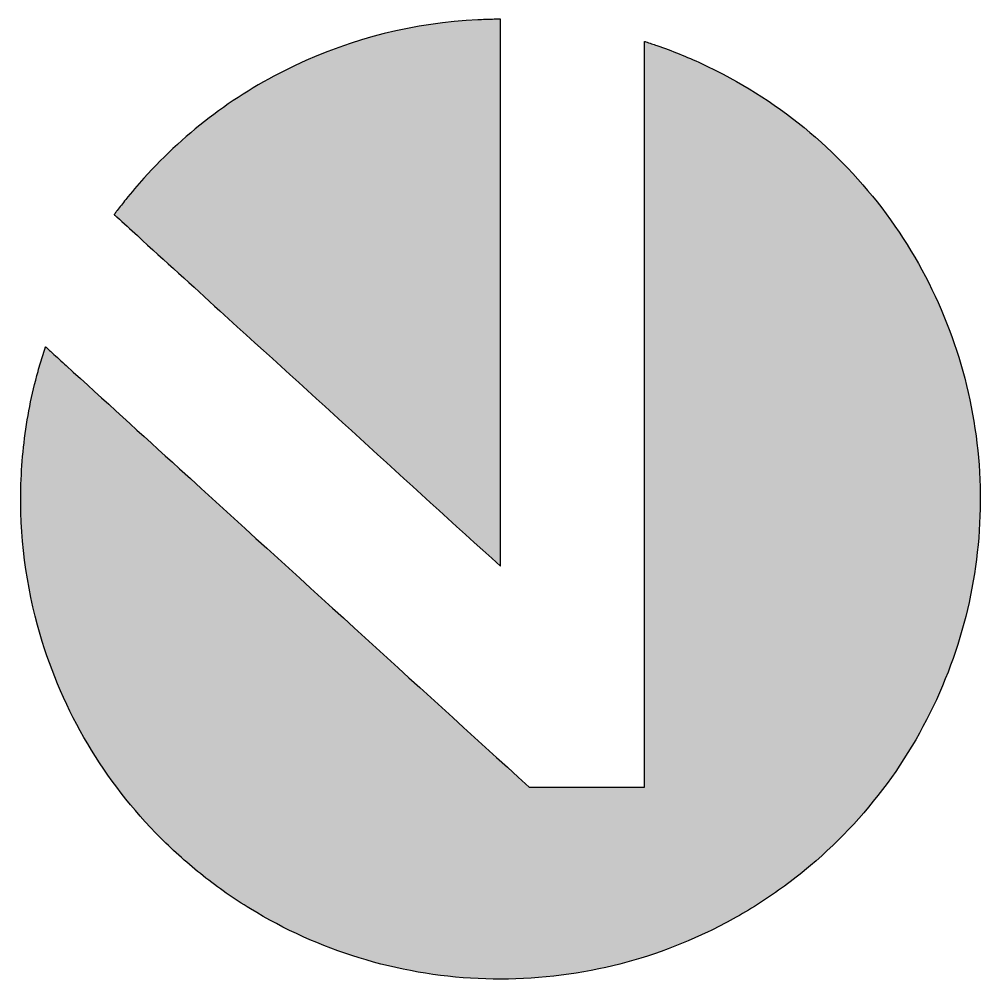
# Model space of a CAD drawing. Header units: millimetres. Extents: x 1841 to 1977, y -2528 to -2309.
# Drawn here: x 1916.72 to 1931.23, y -2495.96 to -2481.45 of the extents above; entities that cross this region are included whole.
import ezdxf

# ---------------------------------------------------------------- set-up
doc = ezdxf.new("R2010")
doc.units = ezdxf.units.MM
doc.layers.add('LASER$cut', color=1, linetype='Continuous', lineweight=0, true_color=0xff0000)
doc.layers.add('LASER$engrave', color=7, linetype='Continuous')

# ---------------------------------------------------------------- blocks, each defined once
blk = doc.blocks.new('Block 01')
at = {"layer": 'LASER$engrave'}
for points in [[(14.469, 38.786), (10.252, 42.624), (9.014, 43.751), (8.705, 44.032), (8.685, 44.05), (8.675, 44.059), (8.671, 44.063), (8.669, 44.064), (8.668, 44.065), (8.667, 44.067), (8.667, 44.067), (8.667, 44.067), (8.667, 44.067), (8.667, 44.067), (8.667, 44.067), (8.667, 44.067), (8.666, 44.067), (8.666, 44.067), (8.666, 44.067), (8.666, 44.067), (8.666, 44.067), (8.666, 44.067), (8.666, 44.067), (8.666, 44.067), (8.666, 44.067), (8.666, 44.067), (8.666, 44.067), (8.666, 44.067), (8.666, 44.067), (8.666, 44.067), (8.666, 44.067), (8.666, 44.067), (8.666, 44.067), (8.666, 44.067), (8.666, 44.067), (8.666, 44.067), (8.666, 44.067), (8.666, 44.067), (8.666, 44.067), (8.666, 44.067), (8.666, 44.067), (8.666, 44.067), (8.666, 44.067), (8.666, 44.067), (8.666, 44.067), (8.666, 44.067), (8.666, 44.067), (8.666, 44.067), (8.666, 44.067), (8.666, 44.067), (8.666, 44.067), (8.666, 44.067), (8.666, 44.067), (8.666, 44.067), (8.666, 44.067), (8.666, 44.067), (8.666, 44.067), (8.666, 44.067), (8.666, 44.067), (8.666, 44.067), (8.666, 44.067), (8.666, 44.067), (8.666, 44.067), (8.666, 44.067), (8.666, 44.067), (8.666, 44.067), (8.666, 44.067), (8.666, 44.067), (8.666, 44.067), (8.666, 44.067), (8.666, 44.067), (8.666, 44.067), (8.666, 44.067), (8.666, 44.067), (8.666, 44.067), (8.667, 44.068), (8.667, 44.069), (8.668, 44.07), (8.672, 44.075), (8.68, 44.086), (8.711, 44.127), (8.839, 44.292), (8.973, 44.455), (9.112, 44.614), (9.233, 44.745), (9.357, 44.874), (9.484, 44.998), (9.615, 45.12), (9.748, 45.238), (9.884, 45.353), (10.022, 45.465), (10.164, 45.573), (10.307, 45.677), (10.454, 45.778), (10.603, 45.875), (10.754, 45.969), (10.908, 46.059), (11.064, 46.145), (11.223, 46.228), (11.383, 46.306), (11.546, 46.381), (11.71, 46.451), (11.875, 46.517), (12.042, 46.579), (12.21, 46.637), (12.38, 46.691), (12.551, 46.74), (12.723, 46.785), (12.896, 46.826), (13.07, 46.863), (13.245, 46.895), (13.421, 46.923), (13.598, 46.947), (13.775, 46.967), (13.953, 46.982), (14.131, 46.992), (14.348, 46.999), (14.456, 47), (14.469, 47), (14.469, 47), (14.469, 47), (14.469, 47), (14.469, 47), (14.469, 47), (14.469, 47), (14.469, 47), (14.469, 47), (14.469, 47), (14.469, 47), (14.469, 47), (14.469, 47), (14.469, 47), (14.469, 47), (14.469, 47), (14.469, 47), (14.469, 47), (14.469, 47), (14.469, 47), (14.469, 47), (14.469, 47), (14.469, 47), (14.469, 47), (14.469, 47), (14.469, 47), (14.469, 47), (14.469, 47), (14.469, 47), (14.469, 47), (14.469, 47), (14.469, 47), (14.469, 47), (14.469, 47), (14.469, 47), (14.469, 47), (14.469, 47), (14.469, 47), (14.469, 47), (14.469, 47), (14.469, 47), (14.469, 47), (14.469, 47), (14.469, 47), (14.469, 47), (14.469, 47), (14.469, 47), (14.469, 47), (14.469, 47), (14.469, 47), (14.469, 47), (14.469, 47), (14.469, 47), (14.469, 47), (14.469, 47), (14.469, 47), (14.469, 47), (14.469, 47), (14.469, 47), (14.469, 47), (14.469, 47), (14.469, 47), (14.469, 47), (14.469, 47), (14.469, 47), (14.469, 47), (14.469, 47), (14.469, 47), (14.469, 47), (14.469, 47), (14.469, 47), (14.469, 47), (14.469, 47), (14.469, 47), (14.469, 47), (14.469, 47), (14.469, 47), (14.469, 47), (14.469, 47), (14.469, 47), (14.469, 47), (14.469, 47), (14.469, 47), (14.469, 47), (14.469, 47), (14.469, 47), (14.469, 46.999), (14.469, 46.999), (14.469, 46.999), (14.469, 46.999), (14.469, 46.999), (14.469, 46.999), (14.469, 46.999), (14.469, 46.999), (14.469, 46.999), (14.469, 46.999), (14.469, 46.999), (14.469, 46.999), (14.469, 46.999), (14.469, 46.999), (14.469, 46.999)], [(14.901, 35.469), (16.631, 35.469), (16.631, 35.469), (16.631, 35.469), (16.631, 35.469), (16.631, 35.469), (16.631, 35.469), (16.631, 35.469), (16.631, 35.469), (16.631, 35.469), (16.631, 35.469), (16.631, 35.469), (16.631, 35.469), (16.631, 35.469), (16.631, 35.469), (16.631, 35.469), (16.631, 35.469), (16.631, 35.469), (16.631, 35.469), (16.631, 35.469), (16.631, 35.469), (16.631, 35.469), (16.631, 35.469), (16.631, 35.469), (16.631, 35.469), (16.631, 35.469), (16.631, 35.469), (16.631, 35.469), (16.631, 35.469), (16.631, 35.469), (16.631, 35.469), (16.631, 35.469), (16.631, 35.469), (16.631, 35.469), (16.631, 35.469), (16.631, 35.469), (16.631, 35.469), (16.631, 35.469), (16.631, 35.469), (16.631, 35.469), (16.631, 35.469), (16.631, 35.469), (16.631, 35.469), (16.631, 35.469), (16.631, 35.469), (16.631, 35.469), (16.631, 35.469), (16.631, 35.469), (16.631, 35.469), (16.631, 35.469), (16.631, 35.469), (16.631, 35.469), (16.631, 35.469), (16.631, 35.469), (16.631, 35.469), (16.631, 35.469), (16.631, 35.469), (16.631, 35.469), (16.631, 35.469), (16.631, 35.469), (16.631, 35.469), (16.631, 35.469), (16.631, 35.469), (16.631, 35.469), (16.631, 35.469), (16.631, 35.469), (16.631, 35.469), (16.631, 35.469), (16.631, 35.469), (16.631, 46.667), (16.631, 46.667), (16.631, 46.667), (16.631, 46.667), (16.631, 46.668), (16.631, 46.668), (16.631, 46.668), (16.631, 46.668), (16.631, 46.668), (16.631, 46.668), (16.631, 46.668), (16.631, 46.668), (16.631, 46.668), (16.631, 46.668), (16.631, 46.668), (16.631, 46.668), (16.631, 46.668), (16.631, 46.668), (16.631, 46.668), (16.631, 46.668), (16.631, 46.668), (16.631, 46.668), (16.631, 46.668), (16.631, 46.668), (16.631, 46.668), (16.631, 46.668), (16.631, 46.668), (16.631, 46.668), (16.631, 46.668), (16.631, 46.668), (16.631, 46.668), (16.631, 46.668), (16.631, 46.668), (16.631, 46.668), (16.631, 46.668), (16.631, 46.668), (16.631, 46.668), (16.631, 46.668), (16.631, 46.668), (16.631, 46.668), (16.631, 46.668), (16.631, 46.668), (16.631, 46.668), (16.631, 46.668), (16.631, 46.668), (16.631, 46.668), (16.631, 46.668), (16.631, 46.668), (16.631, 46.668), (16.631, 46.668), (16.631, 46.668), (16.631, 46.668), (16.631, 46.668), (16.631, 46.668), (16.631, 46.668), (16.631, 46.668), (16.631, 46.668), (16.631, 46.668), (16.631, 46.668), (16.631, 46.668), (16.631, 46.668), (16.631, 46.668), (16.631, 46.668), (16.631, 46.668), (16.631, 46.668), (16.631, 46.668), (16.631, 46.668), (16.631, 46.668), (16.631, 46.668), (16.631, 46.668), (16.631, 46.668), (16.631, 46.668), (16.631, 46.668), (16.631, 46.668), (16.631, 46.668), (16.631, 46.668), (16.631, 46.668), (16.631, 46.668), (16.631, 46.668), (16.631, 46.668), (16.631, 46.668), (16.631, 46.668), (16.631, 46.668), (16.632, 46.668), (16.652, 46.661), (16.82, 46.606), (16.988, 46.545), (17.154, 46.481), (17.322, 46.411), (17.488, 46.337), (17.652, 46.259), (17.814, 46.176), (18.012, 46.069), (18.206, 45.955), (18.397, 45.836), (18.583, 45.71), (18.765, 45.58), (18.942, 45.443), (19.116, 45.302), (19.284, 45.155), (19.449, 45.003), (19.608, 44.846), (19.762, 44.683), (19.912, 44.517), (20.056, 44.345), (20.195, 44.169), (20.329, 43.988), (20.457, 43.802), (20.577, 43.617), (20.692, 43.429), (20.8, 43.237), (20.902, 43.042), (20.998, 42.845), (21.088, 42.645), (21.171, 42.442), (21.249, 42.237), (21.32, 42.03), (21.385, 41.82), (21.443, 41.609), (21.495, 41.395), (21.541, 41.18), (21.58, 40.964), (21.612, 40.746), (21.638, 40.527), (21.657, 40.308), (21.67, 40.089), (21.675, 39.87), (21.674, 39.651), (21.667, 39.433), (21.652, 39.215), (21.632, 38.997), (21.604, 38.781), (21.57, 38.565), (21.53, 38.351), (21.483, 38.138), (21.429, 37.926), (21.37, 37.715), (21.303, 37.507), (21.23, 37.3), (21.151, 37.095), (21.063, 36.886), (20.969, 36.681), (20.868, 36.479), (20.761, 36.28), (20.649, 36.086), (20.53, 35.894), (20.405, 35.707), (20.275, 35.524), (20.139, 35.345), (19.997, 35.17), (19.85, 35), (19.698, 34.834), (19.541, 34.673), (19.378, 34.517), (19.21, 34.365), (19.037, 34.219), (18.866, 34.083), (18.691, 33.953), (18.513, 33.828), (18.33, 33.708), (18.149, 33.597), (17.965, 33.491), (17.778, 33.391), (17.588, 33.296), (17.39, 33.205), (17.19, 33.12), (16.988, 33.041), (16.783, 32.968), (16.576, 32.901), (16.367, 32.841), (16.156, 32.787), (15.944, 32.739), (15.719, 32.696), (15.494, 32.66), (15.268, 32.631), (15.041, 32.609), (14.814, 32.595), (14.587, 32.587), (14.36, 32.587), (14.133, 32.594), (13.906, 32.608), (13.68, 32.63), (13.455, 32.658), (13.23, 32.694), (13.007, 32.736), (12.784, 32.786), (12.563, 32.843), (12.344, 32.907), (12.13, 32.976), (11.919, 33.052), (11.711, 33.135), (11.505, 33.224), (11.302, 33.319), (11.102, 33.421), (10.905, 33.529), (10.712, 33.643), (10.528, 33.759), (10.349, 33.88), (10.174, 34.006), (10.002, 34.138), (9.837, 34.272), (9.676, 34.411), (9.52, 34.554), (9.367, 34.703), (9.211, 34.865), (9.059, 35.031), (8.913, 35.203), (8.773, 35.378), (8.638, 35.557), (8.509, 35.741), (8.386, 35.928), (8.269, 36.119), (8.158, 36.314), (8.052, 36.512), (7.953, 36.713), (7.861, 36.917), (7.774, 37.125), (7.694, 37.335), (7.621, 37.548), (7.554, 37.763), (7.515, 37.901), (7.479, 38.039), (7.445, 38.178), (7.415, 38.317), (7.387, 38.457), (7.362, 38.598), (7.34, 38.739), (7.32, 38.88), (7.303, 39.022), (7.29, 39.164), (7.278, 39.306), (7.27, 39.448), (7.265, 39.591), (7.262, 39.734), (7.262, 39.877), (7.266, 40.02), (7.271, 40.159), (7.28, 40.297), (7.291, 40.435), (7.304, 40.573), (7.32, 40.71), (7.339, 40.847), (7.361, 40.984), (7.385, 41.121), (7.412, 41.254), (7.44, 41.386), (7.471, 41.518), (7.505, 41.649), (7.54, 41.777), (7.578, 41.905), (7.618, 42.031), (7.629, 42.062), (7.635, 42.081), (7.635, 42.081), (7.635, 42.082), (7.635, 42.082), (7.635, 42.082), (7.635, 42.082), (7.635, 42.082), (7.635, 42.082), (7.635, 42.082), (7.635, 42.082), (7.635, 42.082), (7.635, 42.082), (7.635, 42.082), (7.635, 42.082), (7.635, 42.082), (7.635, 42.082), (7.635, 42.082), (7.635, 42.082), (7.635, 42.082), (7.635, 42.082), (7.635, 42.082), (7.635, 42.082), (7.635, 42.082), (7.635, 42.082), (7.635, 42.082), (7.635, 42.082), (7.635, 42.082), (7.635, 42.082), (7.635, 42.082), (7.635, 42.082), (7.635, 42.082), (7.635, 42.082), (7.635, 42.082), (7.635, 42.082), (7.635, 42.082), (7.635, 42.082), (7.635, 42.082), (7.635, 42.082), (7.635, 42.082), (7.635, 42.082), (7.635, 42.082), (7.635, 42.082), (7.635, 42.082), (7.635, 42.082), (7.635, 42.082), (7.635, 42.082), (7.635, 42.082), (7.635, 42.082), (7.635, 42.082), (7.635, 42.082), (7.635, 42.082), (7.635, 42.082), (7.635, 42.082), (7.635, 42.082), (7.635, 42.082), (7.635, 42.082), (7.635, 42.082), (7.635, 42.082), (7.635, 42.082), (7.635, 42.082), (7.635, 42.082), (7.635, 42.082), (7.635, 42.082), (7.635, 42.082), (7.635, 42.082), (7.635, 42.082), (7.635, 42.082), (7.635, 42.082), (7.635, 42.082), (7.635, 42.082), (7.635, 42.082), (7.635, 42.082), (7.635, 42.082), (7.636, 42.082), (7.637, 42.08), (7.641, 42.077), (7.654, 42.065), (7.681, 42.041), (7.734, 41.993), (7.946, 41.799), (9.646, 40.252)]]:
    blk.add_hatch(color=256, dxfattribs=at).paths.add_polyline_path(points, flags=0)
blk.add_line((7.636, 42.082, -0.353), (7.637, 42.08, -0.353), dxfattribs=at)
for points, knots in [([(14.469, 38.786, -0.353), (13.063, 40.065, -0.353), (11.658, 41.344, -0.353), (10.252, 42.624, -0.353), (9.84, 42.999, -0.353), (9.427, 43.375, -0.353), (9.014, 43.751, -0.353), (8.911, 43.845, -0.353), (8.808, 43.938, -0.353), (8.705, 44.032, -0.353), (8.698, 44.038, -0.353), (8.692, 44.044, -0.353), (8.685, 44.05, -0.353), (8.682, 44.053, -0.353), (8.679, 44.056, -0.353), (8.675, 44.059, -0.353), (8.674, 44.06, -0.353), (8.672, 44.062, -0.353), (8.671, 44.063, -0.353), (8.67, 44.064, -0.353), (8.669, 44.065, -0.353), (8.668, 44.065, -0.353), (8.668, 44.066, -0.353), (8.667, 44.066, -0.353), (8.667, 44.067, -0.353), (8.667, 44.067, -0.353), (8.666, 44.067, -0.353), (8.666, 44.067, -0.353), (8.667, 44.068, -0.353), (8.667, 44.069, -0.353), (8.668, 44.07, -0.353), (8.669, 44.072, -0.353), (8.671, 44.073, -0.353), (8.672, 44.075, -0.353), (8.675, 44.079, -0.353), (8.677, 44.082, -0.353), (8.68, 44.086, -0.353), (8.69, 44.1, -0.353), (8.7, 44.113, -0.353), (8.711, 44.127, -0.353), (8.753, 44.183, -0.353), (8.795, 44.238, -0.353), (8.839, 44.292, -0.353), (8.927, 44.402, -0.353), (9.018, 44.51, -0.353), (9.112, 44.614, -0.353), (9.75, 45.323, -0.353), (10.522, 45.898, -0.353), (11.383, 46.306, -0.353), (12.245, 46.714, -0.353), (13.179, 46.947, -0.353), (14.131, 46.992, -0.353), (14.203, 46.995, -0.353), (14.276, 46.998, -0.353), (14.348, 46.999, -0.353), (14.384, 47, -0.353), (14.42, 47, -0.353), (14.456, 47, -0.353), (14.46, 47, -0.353), (14.464, 47, -0.353), (14.469, 47, -0.353), (14.469, 47, -0.353), (14.469, 47, -0.353), (14.469, 46.999, -0.353), (14.469, 44.262, -0.353), (14.469, 41.524, -0.353), (14.469, 38.786, -0.353)], [0, 0, 0, 0, 1, 1, 1, 2, 2, 2, 3, 3, 3, 4, 4, 4, 4.257701, 4.257701, 4.257701, 5.257701, 5.257701, 5.257701, 6.257701, 6.257701, 6.257701, 7.257701, 7.257701, 7.257701, 8.257701, 8.257701, 8.257701, 9.257701, 9.257701, 9.257701, 10.257701, 10.257701, 10.257701, 11.257701, 11.257701, 11.257701, 12.257701, 12.257701, 12.257701, 13.257701, 13.257701, 13.257701, 14.257701, 14.257701, 14.257701, 15.257701, 15.257701, 15.257701, 16.257701, 16.257701, 16.257701, 17.257701, 17.257701, 17.257701, 18.257701, 18.257701, 18.257701, 18.509701, 18.509701, 18.509701, 19.509701, 19.509701, 19.509701, 181.036701, 181.036701, 181.036701, 181.036701]), ([(16.632, 46.668, -0.353), (16.639, 46.666, -0.353), (16.646, 46.663, -0.353), (16.652, 46.661, -0.353), (16.709, 46.643, -0.353), (16.764, 46.625, -0.353), (16.82, 46.606, -0.353), (16.933, 46.567, -0.353), (17.044, 46.525, -0.353), (17.154, 46.481, -0.353), (17.38, 46.39, -0.353), (17.599, 46.289, -0.353), (17.814, 46.176, -0.353), (18.88, 45.618, -0.353), (19.788, 44.802, -0.353), (20.457, 43.802, -0.353), (21.113, 42.823, -0.353), (21.518, 41.699, -0.353), (21.638, 40.527, -0.353), (21.758, 39.36, -0.353), (21.591, 38.182, -0.353), (21.151, 37.095, -0.353), (20.699, 35.974, -0.353), (19.972, 34.985, -0.353), (19.037, 34.219, -0.353), (18.811, 34.034, -0.353), (18.576, 33.864, -0.353), (18.33, 33.708, -0.353), (18.09, 33.556, -0.353), (17.844, 33.419, -0.353), (17.588, 33.296, -0.353), (17.064, 33.045, -0.353), (16.512, 32.858, -0.353), (15.944, 32.739, -0.353), (14.749, 32.489, -0.353), (13.51, 32.547, -0.353), (12.344, 32.907, -0.353), (11.771, 33.083, -0.353), (11.223, 33.331, -0.353), (10.712, 33.643, -0.353), (10.465, 33.794, -0.353), (10.229, 33.958, -0.353), (10.002, 34.138, -0.353), (9.779, 34.314, -0.353), (9.568, 34.501, -0.353), (9.367, 34.703, -0.353), (8.516, 35.555, -0.353), (7.893, 36.607, -0.353), (7.554, 37.763, -0.353), (7.339, 38.495, -0.353), (7.242, 39.257, -0.353), (7.266, 40.02, -0.353), (7.277, 40.391, -0.353), (7.317, 40.756, -0.353), (7.385, 41.121, -0.353), (7.419, 41.299, -0.353), (7.458, 41.474, -0.353), (7.505, 41.649, -0.353), (7.528, 41.735, -0.353), (7.552, 41.82, -0.353), (7.578, 41.905, -0.353), (7.591, 41.947, -0.353), (7.605, 41.989, -0.353), (7.618, 42.031, -0.353), (7.622, 42.042, -0.353), (7.625, 42.052, -0.353), (7.629, 42.062, -0.353), (7.63, 42.068, -0.353), (7.632, 42.073, -0.353), (7.634, 42.078, -0.353), (7.634, 42.079, -0.353), (7.635, 42.081, -0.353), (7.635, 42.082, -0.353), (7.635, 42.082, -0.353), (7.635, 42.082, -0.353), (7.635, 42.082, -0.353), (7.636, 42.082, -0.353), (7.636, 42.082, -0.353)], [257.238, 257.238, 257.238, 257.238, 258.238, 258.238, 258.238, 259.238, 259.238, 259.238, 260.238, 260.238, 260.238, 261.238, 261.238, 261.238, 262.238, 262.238, 262.238, 263.238, 263.238, 263.238, 264.238, 264.238, 264.238, 265.238, 265.238, 265.238, 266.238, 266.238, 266.238, 267.238, 267.238, 267.238, 268.238, 268.238, 268.238, 269.238, 269.238, 269.238, 270.238, 270.238, 270.238, 271.238, 271.238, 271.238, 272.238, 272.238, 272.238, 273.238, 273.238, 273.238, 274.238, 274.238, 274.238, 275.238, 275.238, 275.238, 276.238, 276.238, 276.238, 277.238, 277.238, 277.238, 278.238, 278.238, 278.238, 279.238, 279.238, 279.238, 280.238, 280.238, 280.238, 281.238, 281.238, 283.239, 283.239, 283.239, 283.250314, 283.250314, 283.250314, 283.250314]), ([(14.901, 35.469, -0.353), (15.478, 35.469, -0.353), (16.054, 35.469, -0.353), (16.631, 35.469, -0.353), (16.631, 35.469, -0.353), (16.631, 35.469, -0.353), (16.631, 35.469, -0.353), (16.631, 39.202, -0.353), (16.631, 42.935, -0.353), (16.631, 46.667, -0.353), (16.631, 46.668, -0.353), (16.631, 46.668, -0.353), (16.632, 46.668, -0.353)], [0, 0, 0, 0, 34.011, 34.011, 34.011, 35.011, 35.011, 35.011, 255.237, 255.237, 255.237, 257.238, 257.238, 257.238, 257.238]), ([(7.637, 42.08, -0.353), (7.638, 42.079, -0.353), (7.64, 42.078, -0.353), (7.641, 42.077, -0.353), (7.645, 42.073, -0.353), (7.65, 42.069, -0.353), (7.654, 42.065, -0.353), (7.663, 42.057, -0.353), (7.672, 42.049, -0.353), (7.681, 42.041, -0.353), (7.698, 42.025, -0.353), (7.716, 42.009, -0.353), (7.734, 41.993, -0.353), (7.805, 41.928, -0.353), (7.875, 41.864, -0.353), (7.946, 41.799, -0.353), (8.513, 41.284, -0.353), (9.079, 40.768, -0.353), (9.646, 40.252, -0.353), (11.398, 38.658, -0.353), (13.149, 37.063, -0.353), (14.901, 35.469, -0.353)], [283.293499, 283.293499, 283.293499, 283.293499, 284.293499, 284.293499, 284.293499, 285.293499, 285.293499, 285.293499, 286.293499, 286.293499, 286.293499, 287.293499, 287.293499, 287.293499, 288.293499, 288.293499, 288.293499, 289.293499, 289.293499, 289.293499, 290.293499, 290.293499, 290.293499, 290.293499])]:
    blk.add_open_spline(points, degree=3, knots=knots, dxfattribs=at)

msp = doc.modelspace()

# ---------------------------------------------------------------- block references
at = {"layer": 'LASER$cut'}
msp.add_blockref('Block 01', (1909.475, -2528.447), dxfattribs=at)

doc.saveas('drawing.dxf')
